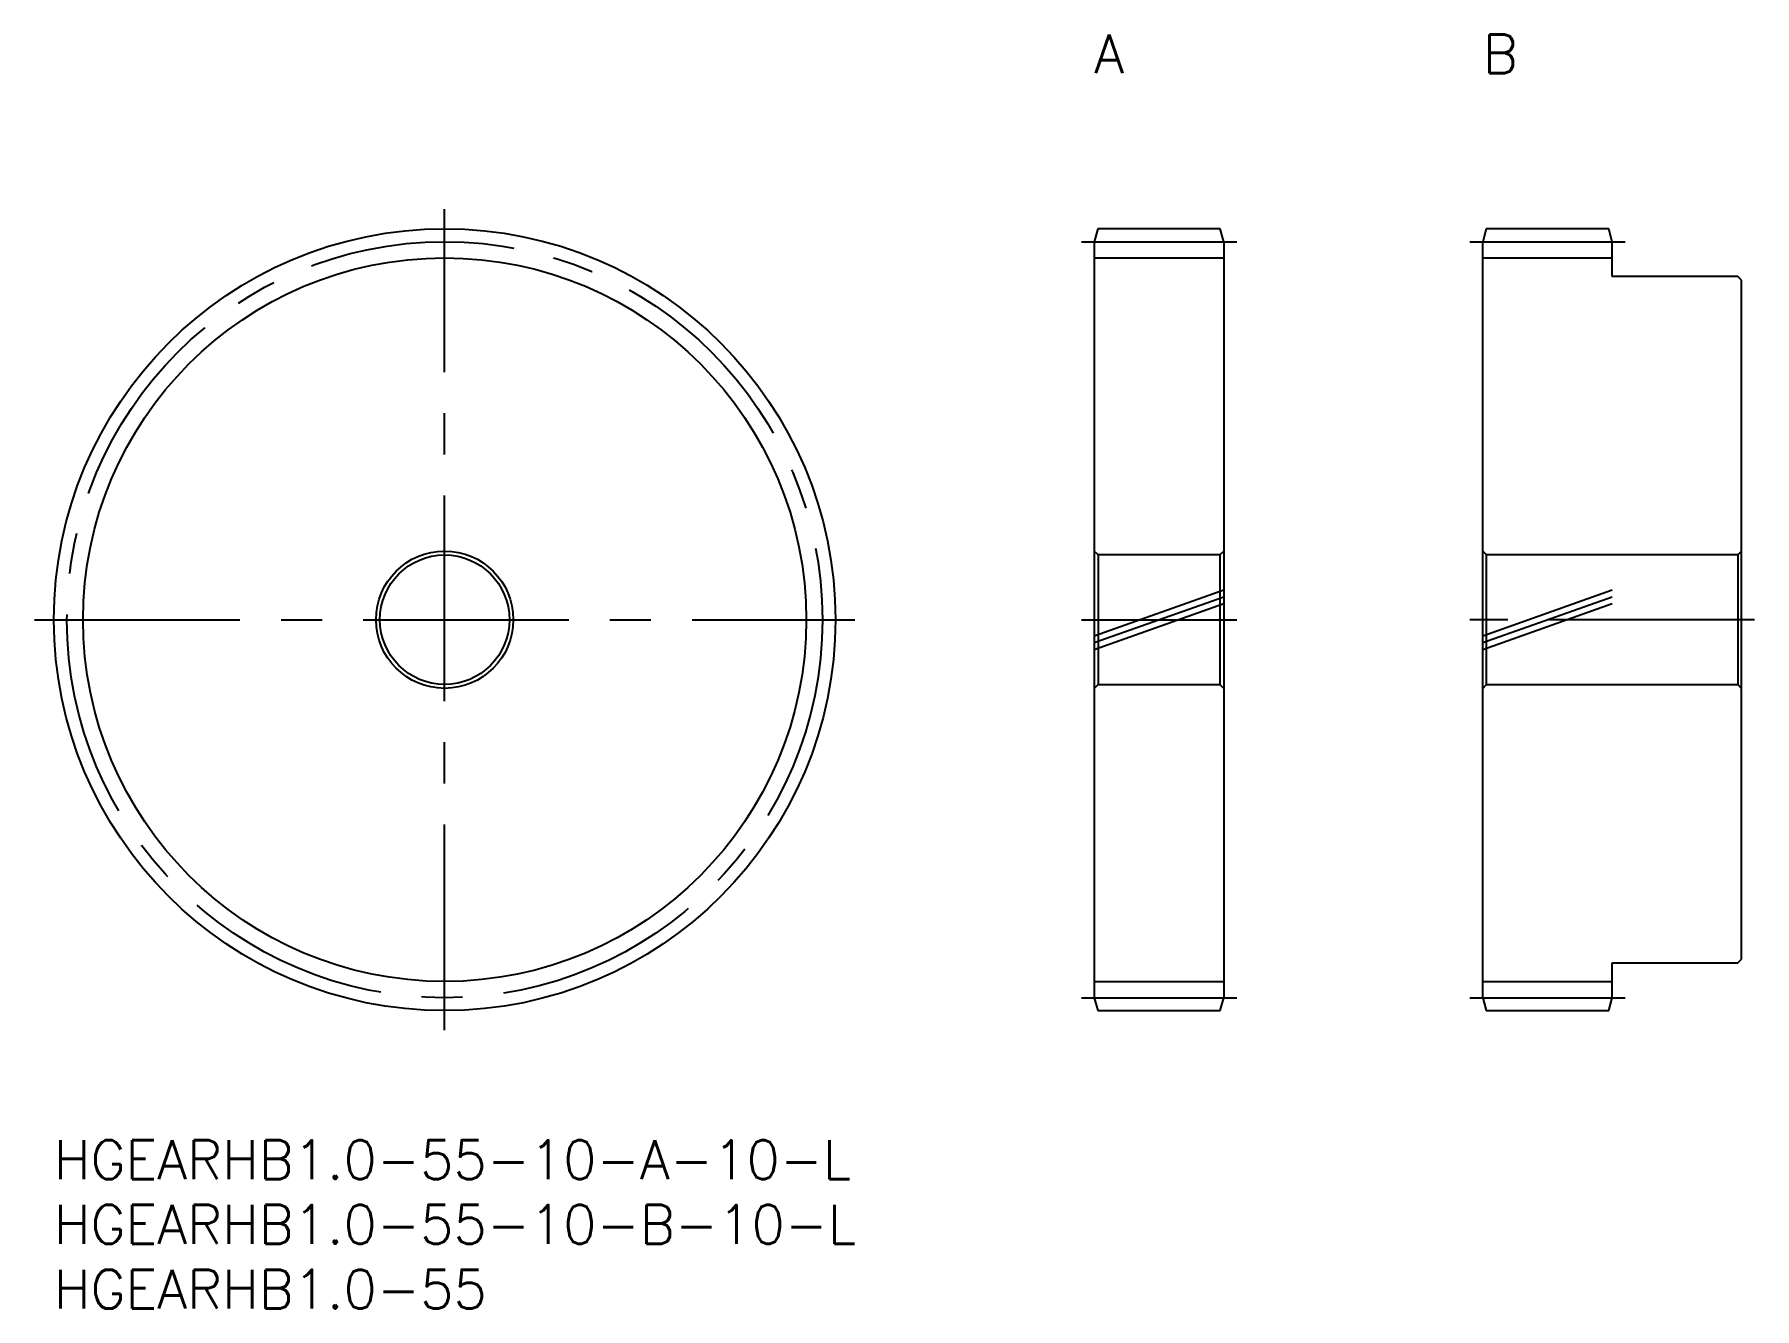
# Model space of a CAD drawing. Extents: x -2 to 131, y -13 to 85.
import ezdxf

# ---------------------------------------------------------------- set-up
doc = ezdxf.new("R2010")
doc.units = 0
doc.header["$LTSCALE"] = 0.5
doc.linetypes.add('CENTER', pattern=[50.8, 31.75, -6.35, 6.35, -6.35])
doc.linetypes.add('PHANTOM', pattern=[63.5, 31.75, -6.35, 6.35, -6.35, 6.35, -6.35])
for name, color, linetype in [('MSM_CENTER', 1, 'CENTER'), ('MSM_CONTINUOUS', 7, 'CONTINUOUS'), ('MSM_IMAGINARY', 6, 'PHANTOM'), ('MSM_NARROW', 5, 'CONTINUOUS'), ('MSM_PART_NUMBER', 7, 'CONTINUOUS')]:
    doc.layers.add(name, color=color, linetype=linetype)
doc.styles.get("Standard").update_dxf_attribs({"font": 'txt.shx', "height": 1, "bigfont": 'bigfont.shx'})

# ---------------------------------------------------------------- blocks, each defined once
blk = doc.blocks.new('*U21')
at = {"layer": 'MSM_PART_NUMBER'}
blk.add_text('HGEARHB1.0-55-10-A-10-L', height=3, dxfattribs=at).set_placement((0, -3))
blk = doc.blocks.new('*U22')
at = {"layer": 'MSM_PART_NUMBER'}
blk.add_text('HGEARHB1.0-55-10-B-10-L', height=3, dxfattribs=at).set_placement((0, -8))
blk = doc.blocks.new('*U23')
at = {"layer": 'MSM_PART_NUMBER'}
blk.add_text('HGEARHB1.0-55', height=3, dxfattribs=at).set_placement((0, -13))

msp = doc.modelspace()

# ---------------------------------------------------------------- linework, layer by layer
at = {"layer": 'MSM_CENTER'}
for p, q in [((30.18, 8.49), (30.18, 71.87)), ((79.36, 69.36), (91.36, 69.36)), ((109.36, 69.36), (121.36, 69.36)), ((-1.51, 40.18), (61.87, 40.18)), ((79.36, 40.18), (91.36, 40.18)), ((131.36, 40.18), (109.36, 40.18)), ((79.36, 11), (91.36, 11)), ((109.36, 11), (121.36, 11))]:
    msp.add_line(p, q, dxfattribs=at)
msp.add_circle((30.18, 40.18), 29.18, dxfattribs=at)
at = {"layer": 'MSM_CONTINUOUS'}
for p, q in [((80.63, 70.36), (80.36, 69.36)), ((80.36, 69.36), (80.36, 11)), ((90.09, 70.36), (80.63, 70.36)), ((90.36, 69.36), (90.09, 70.36)), ((90.36, 69.36), (90.36, 11)), ((110.63, 70.36), (110.36, 69.36)), ((110.36, 11), (110.36, 69.36)), ((120.09, 70.36), (110.63, 70.36)), ((120.36, 69.36), (120.09, 70.36)), ((120.36, 66.68), (120.36, 69.36)), ((80.36, 68.11), (90.36, 68.11)), ((110.36, 68.11), (120.36, 68.11)), ((130.06, 66.68), (120.36, 66.68)), ((130.36, 66.38), (130.06, 66.68)), ((130.36, 13.98), (130.36, 66.38)), ((80.66, 45.18), (80.36, 45.48)), ((90.06, 45.18), (80.66, 45.18)), ((80.66, 45.18), (80.66, 35.18)), ((90.36, 45.48), (90.06, 45.18)), ((90.06, 45.18), (90.06, 35.18)), ((110.66, 45.18), (110.36, 45.48)), ((130.06, 45.18), (110.66, 45.18)), ((110.66, 35.18), (110.66, 45.18)), ((130.36, 45.48), (130.06, 45.18)), ((130.06, 45.18), (130.06, 35.18)), ((80.36, 34.88), (80.66, 35.18)), ((80.66, 35.18), (90.06, 35.18)), ((90.06, 35.18), (90.36, 34.88)), ((110.36, 34.88), (110.66, 35.18)), ((110.66, 35.18), (130.06, 35.18)), ((130.06, 35.18), (130.36, 34.88)), ((120.36, 13.68), (130.06, 13.68)), ((120.36, 11), (120.36, 13.68)), ((130.06, 13.68), (130.36, 13.98)), ((80.36, 12.25), (90.36, 12.25)), ((110.36, 12.25), (120.36, 12.25)), ((80.36, 11), (80.63, 10)), ((90.09, 10), (90.36, 11)), ((110.36, 11), (110.63, 10)), ((120.09, 10), (120.36, 11)), ((80.63, 10), (90.09, 10)), ((110.63, 10), (120.09, 10))]:
    msp.add_line(p, q, dxfattribs=at)
for radius in [30.18, 5.3, 5]:
    msp.add_circle((30.18, 40.18), radius, dxfattribs=at)
at = {"layer": 'MSM_IMAGINARY'}
for p, q in [((80.36, 38.94), (90.36, 42.48)), ((80.36, 38.41), (90.36, 41.95)), ((80.36, 37.88), (90.36, 41.42)), ((110.36, 38.94), (120.36, 42.48)), ((110.36, 38.41), (120.36, 41.95)), ((110.36, 37.88), (120.36, 41.42))]:
    msp.add_line(p, q, dxfattribs=at)
at = {"layer": 'MSM_NARROW'}
msp.add_circle((30.18, 40.18), 27.93, dxfattribs=at)

# ---------------------------------------------------------------- block references
at = {"layer": 'MSM_CONTINUOUS'}
for name in ['*U21', '*U22', '*U23']:
    msp.add_blockref(name, (0, 0), dxfattribs=at)

# ---------------------------------------------------------------- texts
at = {"layer": 'MSM_PART_NUMBER'}
for s, p in [('A', (80.36, 82.36)), ('B', (110.36, 82.36))]:
    msp.add_text(s, height=3, dxfattribs=at).set_placement(p)

doc.saveas('drawing.dxf')
